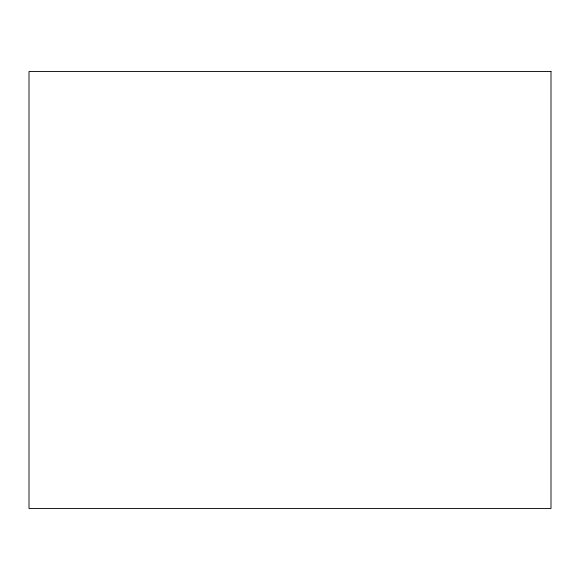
<?xml version="1.0" encoding="UTF-8"?>
<svg xmlns="http://www.w3.org/2000/svg" width="580" height="580" viewBox="0 0 580 580"><rect width="100%" height="100%" fill="white"/><g stroke="black" fill="none" stroke-linecap="round" stroke-linejoin="round"><path stroke-width="0.87" d="M551 71.507L29 71.507L29 508.493L551 508.493L551 71.507"/></g></svg>
